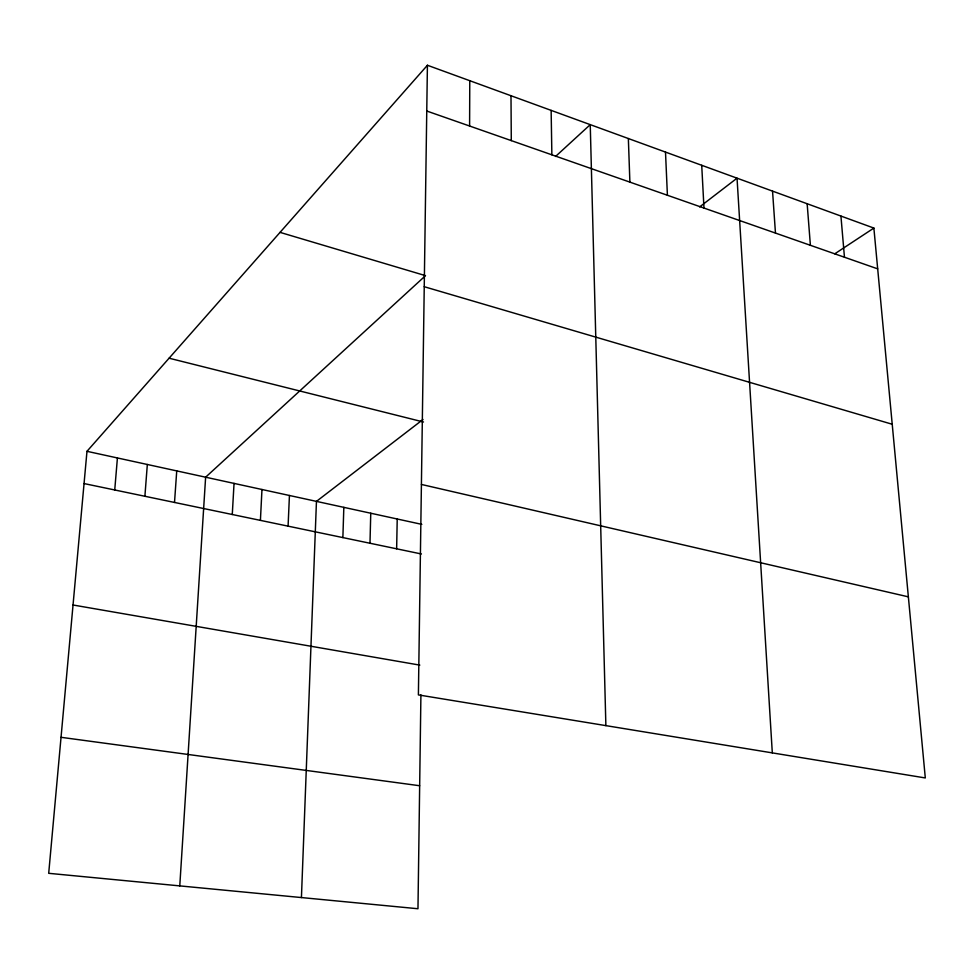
<?xml version="1.0" encoding="UTF-8"?>
<svg xmlns="http://www.w3.org/2000/svg" width="974" height="974" viewBox="0 0 974 974"><rect width="100%" height="100%" fill="white"/><g stroke="black" fill="none" stroke-linecap="round" stroke-linejoin="round"><path stroke-width="1.46" d="M469.602 126.011L469.772 80.708M427.416 65.258L418.394 694.912L925.3 777.946L873.873 228.074L427.416 65.258L86.978 451.315L48.7 873.313L417.968 908.742L420.914 694.888M396.637 548.812L397.222 518.996M369.986 543.249L370.753 513.225M342.872 537.587L343.834 507.357M301.429 897.553L316.453 501.379L422.996 419.502M288.085 526.155L289.436 495.486M260.411 520.372L261.969 489.496M232.275 514.503L234.04 483.396M179.776 885.89L205.624 477.199L425.516 275.654L280.049 232.372M174.516 502.45L176.732 470.892M144.895 496.265L147.33 464.488M114.737 489.971L117.416 457.963M555.521 156.485L590.244 124.648L605.877 725.63M699.636 206.914L737.038 178.181L772.309 752.89M834.755 253.824L873.873 228.074M61.033 737.306L419.66 785.738M73.038 605L419.831 665.12M84.044 483.567L421.401 553.975M86.978 451.315L421.815 524.365M421.413 484.443L908.365 596.843M169.086 358.201L423.495 422.01M424.238 286.709L892.221 424.25M426.758 111.024L877.696 268.861M840.927 216.058L844.458 257.233M807.154 203.749L810.392 245.302M772.54 191.123L775.462 233.078M701.718 165.3L703.983 208.059M665.498 152.09L667.409 195.263M628.352 138.539L629.886 182.126M551.138 110.391L551.868 154.817M510.997 95.744L511.289 140.609"/></g></svg>
